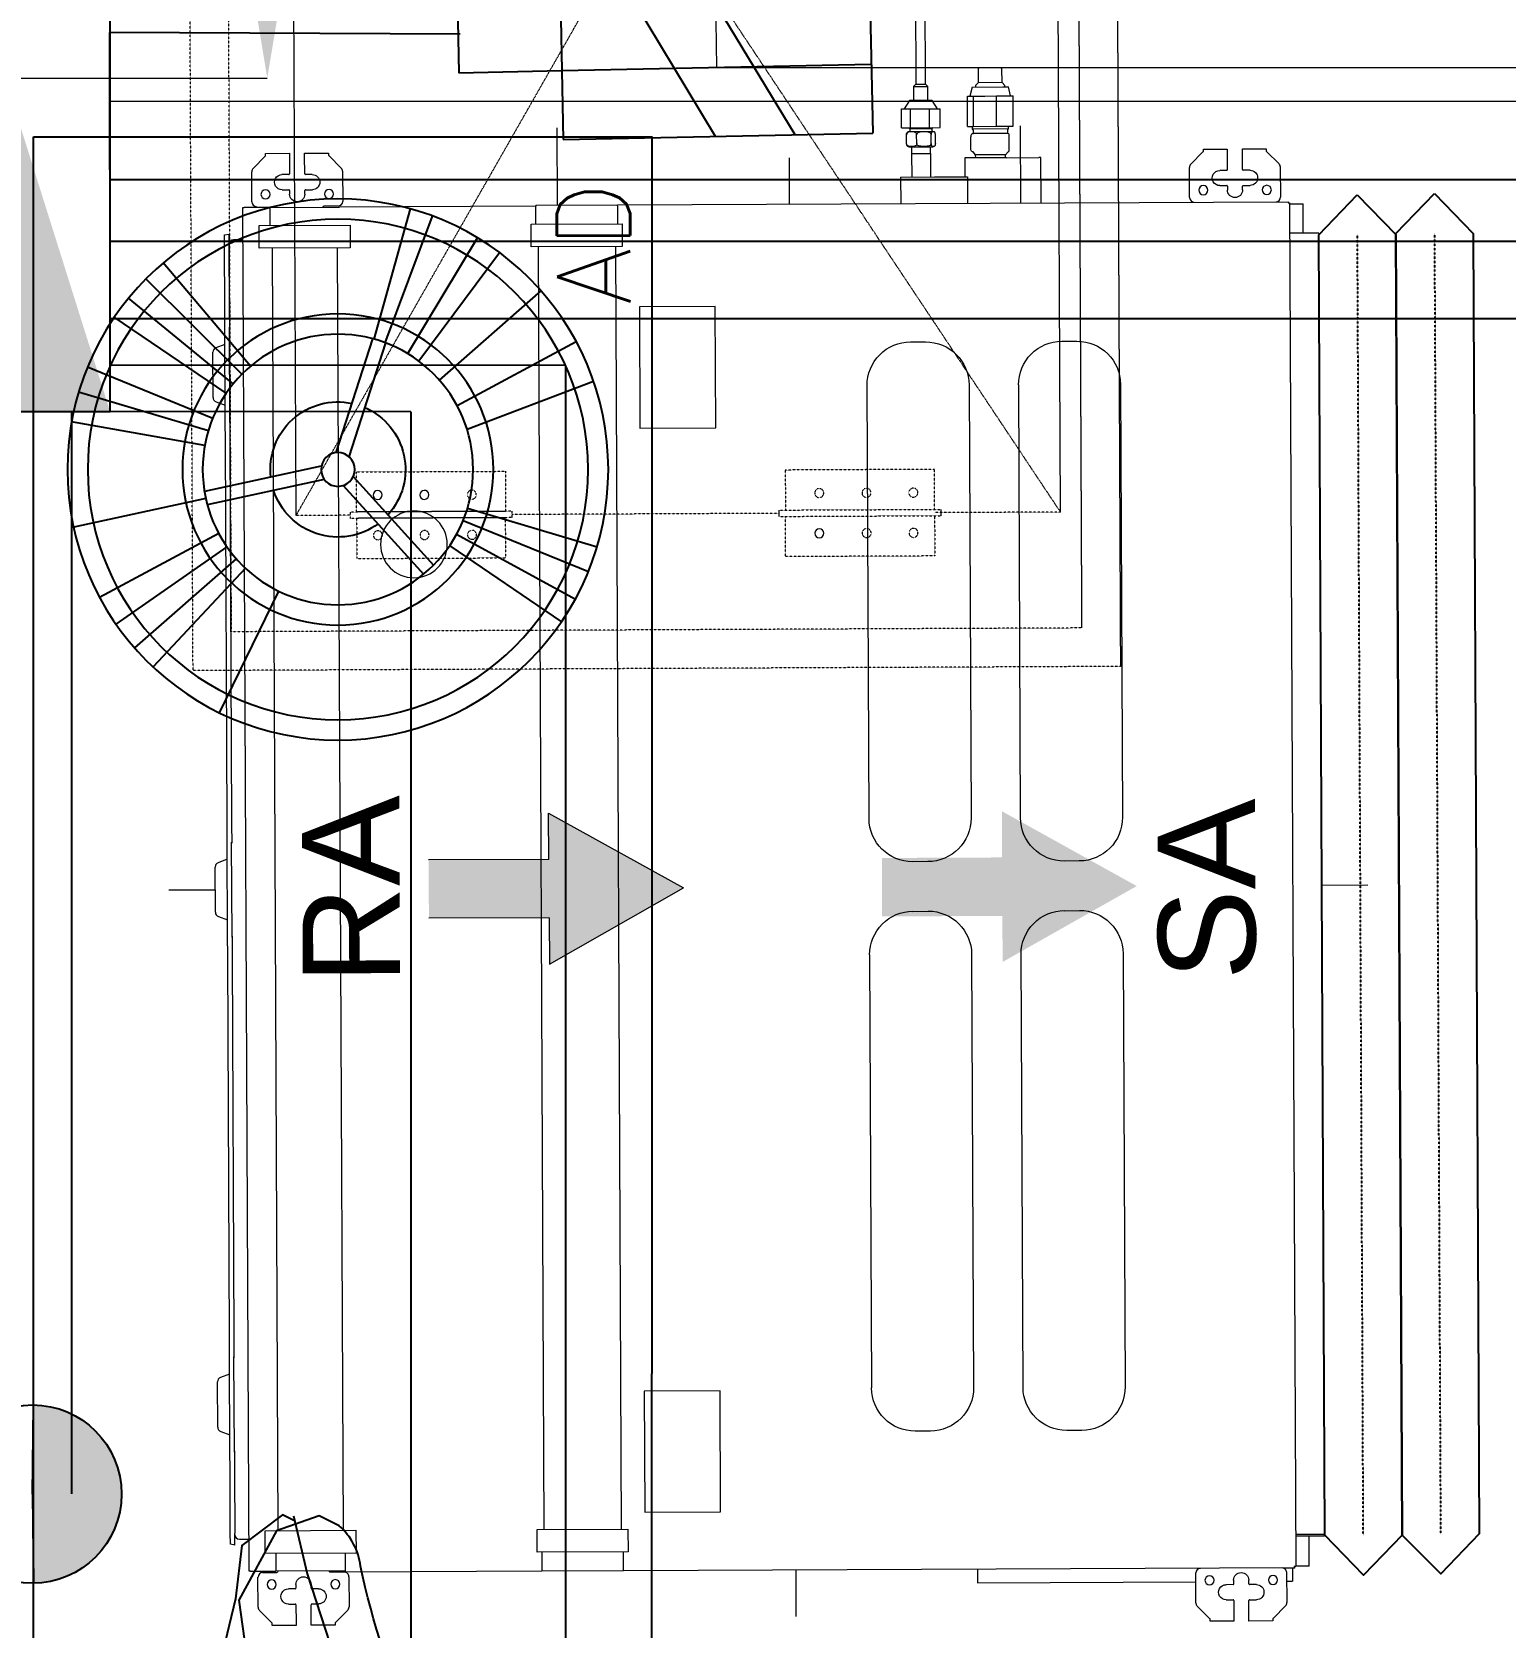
# Model space of a CAD drawing. Extents: x -678889171 to 586587, y -792238163 to 335485.
# Drawn here: x 80240 to 81193, y 38355 to 39387 of the extents above; entities that cross this region are included whole.
import ezdxf
from ezdxf.enums import TextEntityAlignment as Align

# ---------------------------------------------------------------- set-up
doc = ezdxf.new("R2010")
doc.units = 0
doc.header["$MEASUREMENT"] = 0
doc.linetypes.add('HIDDEN', pattern=[0.375, 0.25, -0.125])
doc.layers.get('0').update_dxf_attribs({"color": 8})
doc.layers.get('Defpoints').update_dxf_attribs({"color": 252})
for name, color, linetype in [('1', 8, 'Continuous'), ('9TH-FURN$0$XR-A-TYP-2-3-4-5-6-7-8-9-10$0$XR-A-TYP$0$TYPICAL TYPES$0$I-EQPM', 252, 'Continuous'), ('9TH-FURN$0$XR-A-TYP-2-3-4-5-6-7-8-9-10$0$XR-A-TYP$0$TYPICAL TYPES$0$I-FURN', 252, 'Continuous'), ('AC-DUCT-FLEX', 50, 'Continuous'), ('E-POW-BLOCK', 4, 'Continuous'), ('E-SWIT-AIR', 6, 'Continuous'), ('loop line emped', 1, 'Continuous'), ('XFRB100$0$11032-XEFR-B1$0$E-POWER-PANEL', 1, 'Continuous'), ('XFRB100$0$11032-XEFR-B1$0$E-POWR-PANL', 2, 'Continuous')]:
    doc.layers.add(name, color=color, linetype=linetype)
for name, color, linetype, lineweight in [('14- SAD FLEX', 30, 'Continuous', 0), ('2-MH TEXT', 2, 'Continuous', 0), ('Air Outlets', 8, 'Continuous', 0), ('LATS_EQ_IDU', 7, 'Continuous', 0)]:
    doc.layers.add(name, color=color, linetype=linetype, lineweight=lineweight)
doc.styles.add('LG-TEXT', font='arial.ttf')
doc.styles.add('ROMANS', font='romans.shx')
doc.styles.add('Work$0$E-M.MODUL', font='romans.shx', dxfattribs={"width": 0.8})
doc.dimstyles.new('Work$0$S-DIM', dxfattribs={"dimscale": 500, "dimtxt": 0.2065, "dimasz": 0.104, "dimexe": 0, "dimexo": 0, "dimgap": 0, "dimtad": 0, "dimdec": 0, "dimzin": 0, "dimdsep": 46, "dimtxsty": 'Work$0$E-M.MODUL', "dimcen": 0.25, "dimclrd": 5, "dimclre": 5, "dimclrt": 1, "dimadec": 0, "dimazin": 0, "dimtfac": 1, "dimtdec": 0, "dimtofl": 0, "dimtmove": 0, "dimatfit": 3, "dimfxl": 1, "dimtolj": 1, "dimtzin": 0, "dimlwe": 13, "dimarcsym": 0})

# ---------------------------------------------------------------- blocks, each defined once
blk = doc.blocks.new('POWER OUTLET')
h = blk.add_hatch(color=3)
h.dxf.hatch_style = 1
h.paths.add_polyline_path([(-33.355, 31.987), (-34.062, 32.742, 0.207371), (-34.389, 31.987, 0.648776), (-32.664, 31.217)])
at = {"color": 3}
for points in [[(-33.355, 31.987), (-34.062, 32.742)], [(-33.355, 31.987), (-32.664, 31.217)]]:
    blk.add_lwpolyline(points, dxfattribs=at)
blk.add_circle((-33.355, 31.987), 1.035, dxfattribs=at)
blk = doc.blocks.new('*U2788')
at = {"layer": '14- SAD FLEX', "color": 0, "linetype": 'HIDDEN', "ltscale": 0.1}
for p, q in [((0, 0), (0, 600.1)), ((0, 600.1), (600.1, 600.1)), ((600.1, 600.1), (600.1, 0)), ((25, 25), (25, 575.1)), ((25, 575.1), (575.1, 575.1)), ((575.1, 575.1), (575.1, 25)), ((100, 497.9), (100, 533)), ((100, 533), (500, 302.2)), ((98, 393.3), (98, 497.9)), ((102.1, 497.9), (98, 497.9)), ((102.1, 393.3), (102.1, 497.9)), ((98, 493.8), (72, 493.8)), ((72, 493.8), (72, 397.4)), ((98, 397.4), (98, 493.8)), ((102.1, 397.4), (102.1, 493.8)), ((102.1, 493.8), (128, 493.8)), ((128, 493.8), (128, 397.4)), ((461.7, 477.4), (461.7, 442.9)), ((461.7, 477.4), (478.9, 477.4)), ((452.7, 468.8), (461.7, 468.8)), ((452.7, 468.8), (452.7, 451.5)), ((478.9, 468.8), (556.5, 468.8)), ((430.5, 446.5), (430.5, 439.8)), ((447.7, 446.5), (430.5, 446.5)), ((447.7, 446.5), (447.7, 439.8)), ((452.7, 451.5), (461.7, 451.5)), ((478.9, 451.5), (556.5, 451.5)), ((447.7, 439.8), (430.5, 439.8)), ((478.9, 442.9), (461.7, 442.9)), ((72, 397.4), (98, 397.4)), ((102.1, 393.3), (98, 393.3)), ((100, 220.4), (100, 393.3)), ((128, 397.4), (102.1, 397.4)), ((500, 302.2), (100, 38.4)), ((98, 220.4), (98, 115.8)), ((102.1, 220.4), (102.1, 115.8)), ((72, 119.8), (72, 216.3)), ((72, 216.3), (98, 216.3)), ((128, 216.3), (102.1, 216.3)), ((128, 119.8), (128, 216.3)), ((461.6, 160.7), (461.6, 126.3)), ((461.6, 160.7), (478.9, 160.7)), ((478.9, 160.7), (478.9, 126.3)), ((452.7, 152.1), (461.6, 152.1)), ((452.7, 152.1), (452.7, 134.8)), ((478.9, 152.1), (556.4, 152.1)), ((556.4, 152.1), (556.4, 134.8)), ((452.7, 134.8), (461.6, 134.8)), ((478.9, 134.8), (556.4, 134.8)), ((430.4, 129.8), (430.4, 123.2)), ((447.7, 129.8), (430.4, 129.8)), ((447.7, 129.8), (447.7, 123.2)), ((478.9, 126.3), (461.6, 126.3)), ((98, 119.8), (72, 119.8)), ((100, 38.4), (100, 119.8)), ((102.1, 119.8), (128, 119.8)), ((447.7, 123.2), (430.4, 123.2)), ((575, 25), (25, 25)), ((575.1, 25), (25, 25)), ((600, 0), (0, 0)), ((600.1, 0), (0, 0))]:
    blk.add_line(p, q, dxfattribs=at)
at = {"layer": '14- SAD FLEX', "color": 0}
for p, q in [((100, 533), (500.1, 533)), ((500.1, 533), (500.1, 468.8)), ((478.9, 477.4), (478.9, 442.9)), ((556.5, 468.8), (556.5, 451.5)), ((500.1, 451.5), (500, 152.1)), ((98, 220.4), (102.1, 220.4)), ((500, 134.8), (500, 38.4)), ((102.1, 115.8), (98, 115.8)), ((100, 38.4), (500, 38.4))]:
    blk.add_line(p, q, dxfattribs=at)
at = {"layer": '14- SAD FLEX', "color": 0, "linetype": 'HIDDEN', "ltscale": 0.1, "extrusion": (-1.424e-13, -1.03492e-17, -1)}
for centre in [(87, 480.1), (87, 449.9), (87, 419.2), (87, 163.8), (87, 133.5)]:
    blk.add_ellipse(centre, major_axis=(-0.07, 2.91), ratio=0.999999, start_param=-1.547113, end_param=4.736072, dxfattribs=at)
at = {"layer": '14- SAD FLEX', "color": 0, "extrusion": (-1.424e-13, -1.15929e-17, -1)}
for centre in [(113, 480.1), (113, 449.9)]:
    blk.add_ellipse(centre, major_axis=(-0.1, 2.91), ratio=0.999999, start_param=-1.537705593972815, end_param=4.745479713206769, dxfattribs=at)
at = {"layer": '14- SAD FLEX', "color": 0, "linetype": 'HIDDEN', "ltscale": 0.1, "extrusion": (-1.424e-13, -7.24316e-19, -1)}
blk.add_ellipse((452.7, 446.5), major_axis=(0, 22.3), ratio=0.999999, start_param=4.712047, end_param=6.282844, dxfattribs=at)
at = {"layer": '14- SAD FLEX', "color": 0, "linetype": 'HIDDEN', "ltscale": 0.1, "extrusion": (-1.424e-13, 4.4163e-18, -1)}
blk.add_ellipse((545.8, 460.1), major_axis=(0.29, 5.15), ratio=0.999999, start_param=4.656950285228202, end_param=10.94013559240779, dxfattribs=at)
at = {"layer": '14- SAD FLEX', "color": 0, "linetype": 'HIDDEN', "ltscale": 0.1, "extrusion": (-1.424e-13, -2.73922e-18, -1)}
blk.add_ellipse((452.7, 446.5), major_axis=(-0.04, 5), ratio=0.999999, start_param=-1.562211, end_param=0.008586, dxfattribs=at)
at = {"layer": '14- SAD FLEX', "color": 0, "linetype": 'HIDDEN', "ltscale": 0.1, "extrusion": (-1.424e-13, -1.15929e-17, -1)}
for centre in [(113, 419.2), (113, 194.4), (113, 163.8), (113, 133.5)]:
    blk.add_ellipse(centre, major_axis=(-0.1, 2.91), ratio=0.999999, start_param=-1.537705593972815, end_param=4.745479713206769, dxfattribs=at)
at = {"layer": '14- SAD FLEX', "color": 0, "extrusion": (-1.424e-13, -1.03492e-17, -1)}
blk.add_ellipse((87, 194.4), major_axis=(-0.07, 2.91), ratio=0.999999, start_param=-1.547113, end_param=4.736072, dxfattribs=at)
at = {"layer": '14- SAD FLEX', "color": 0, "linetype": 'HIDDEN', "ltscale": 0.1, "extrusion": (-1.424e-13, -7.31176e-19, -1)}
blk.add_ellipse((452.7, 129.8), major_axis=(0, 22.3), ratio=0.999999, start_param=4.712047, end_param=6.282844, dxfattribs=at)
at = {"layer": '14- SAD FLEX', "color": 0, "linetype": 'HIDDEN', "ltscale": 0.1, "extrusion": (-1.424e-13, 3.32278e-18, -1)}
blk.add_ellipse((545.7, 143.5), major_axis=(0.29, 5.15), ratio=0.999999, start_param=4.656950285228202, end_param=10.94013559240779, dxfattribs=at)
at = {"layer": '14- SAD FLEX', "color": 0, "linetype": 'HIDDEN', "ltscale": 0.1, "extrusion": (-1.424e-13, 7.73502e-18, -1)}
blk.add_ellipse((452.7, 129.8), major_axis=(0.09, 5), ratio=0.999999, start_param=4.694216, end_param=6.265012, dxfattribs=at)
at = {"layer": '2-MH TEXT', "color": 0, "ltscale": 0.02, "style": 'ROMANS'}
blk.add_text('AD', height=47.4, dxfattribs=at).set_placement((235.4, 316))
blk = doc.blocks.new('*U2786')
at = {"color": 0, "linetype": 'HIDDEN', "ltscale": 0.25}
for p, q in [((-9.6, -516.4), (-9.5, -1357.5)), ((40.6, -517), (40.5, -1358.1))]:
    blk.add_line(p, q, dxfattribs=at)
at = {"color": 0, "linetype": 'Continuous'}
for points in [[(-9.6, -1383.3), (15.4, -1357.5), (15.5, -516.4), (-9.6, -490.6), (-34.6, -516.5), (-34.5, -1357.5), (-9.6, -1383.3)], [(40.4, -1383.9), (65.4, -1358), (65.4, -517), (40.4, -491.2), (15.5, -516.4), (15.4, -1358.1), (40.4, -1383.9)]]:
    blk.add_lwpolyline(points, dxfattribs=at)
blk = doc.blocks.new('1PH ISOLATOR')
at = {"color": 4}
blk.add_line((824.308, 1142.35), (819.308, 1142.35), dxfattribs=at)
at = {"layer": 'E-SWIT-AIR'}
for p, q in [((824.308, 1143.462), (819.308, 1143.462)), ((819.308, 1141.239), (819.308, 1143.462)), ((824.308, 1141.239), (824.308, 1143.462)), ((825.975, 1142.35), (824.308, 1142.35)), ((825.975, 1141.239), (825.975, 1142.35)), ((819.308, 1141.239), (824.308, 1141.239))]:
    blk.add_line(p, q, dxfattribs=at)
at = {"layer": 'E-SWIT-AIR', "color": 3}
for p, q in [((820.563, 1143.462), (821.847, 1141.239)), ((821.847, 1143.462), (823.13, 1141.239))]:
    blk.add_line(p, q, dxfattribs=at)
blk = doc.blocks.new('LATS_IDU_MIDDLE_STATIC_M1')
at = {"layer": 'LATS_EQ_IDU', "ltscale": 0.5, "true_color": 0x636466}
for points in [[(-19.2, 220), (18.6, 220), (18.6, 142.2), (48.4, 142.2), (-0.3, 55.2), (-49.1, 142.2), (-19.2, 142.2)], [(18.5, -73.3), (-19.3, -73.3), (-19.3, -151.1), (-49.1, -151.1), (-0.4, -238.1), (48.4, -151.1), (18.5, -151.1)]]:
    blk.add_hatch(color=251, dxfattribs=at).paths.add_polyline_path(points)
at = {"layer": 'LATS_EQ_IDU', "color": 251, "true_color": 0x636466}
for p, q in [((-0.3, 358.1), (-0.3, 388.1)), ((-350.5, 356.2), (-352.6, 350.3)), ((-347.7, 358.1), (-318.3, 358.1)), ((-313.4, 350.3), (-315.6, 356.2)), ((-17.5, 356.2), (-19.6, 350.3)), ((-14.7, 358.1), (14.6, 358.1)), ((19.6, 350.3), (17.4, 356.2)), ((315.5, 356.2), (313.3, 350.3)), ((318.2, 358.1), (347.6, 358.1)), ((352.5, 350.3), (350.4, 356.2)), ((-424, 347.4), (-423.5, 350.3)), ((-424, 347.4), (-416.2, 347.4)), ((-423.5, 350.3), (-416.2, 350.3)), ((-420.3, 344.4), (-420.5, 344.4)), ((-420.5, 338.3), (-420.5, 344.4)), ((-416.2, 350.3), (-376.8, 350.3)), ((-376.8, 347.4), (-416.2, 347.4)), ((-376.8, 350.3), (-375.6, 350.3)), ((-375.3, 347.4), (-376.8, 347.4)), ((-375.6, 350.3), (-363.3, 350.3)), ((-363.1, 347.4), (-375.3, 347.4)), ((-363.8, 347.4), (-302.2, 347.4)), ((-363.3, 350.3), (-361.6, 350.3)), ((-361.6, 350.3), (-304.4, 350.3)), ((-304.4, 350.3), (-302.7, 350.3)), ((-290.7, 347.4), (-302.9, 347.4)), ((-302.7, 350.3), (-290.4, 350.3)), ((-289.2, 347.4), (-290.7, 347.4)), ((-290.4, 350.3), (-289.2, 350.3)), ((-289.2, 350.3), (-43.8, 350.3)), ((-43.8, 347.4), (-289.2, 347.4)), ((-43.8, 350.3), (-42.6, 350.3)), ((-42.3, 347.4), (-43.8, 347.4)), ((-42.6, 350.3), (-30.4, 350.3)), ((-30.1, 347.4), (-42.3, 347.4)), ((-30.8, 347.4), (30.7, 347.4)), ((-30.4, 350.3), (-28.7, 350.3)), ((-28.7, 350.3), (28.6, 350.3)), ((28.6, 350.3), (30.3, 350.3)), ((42.2, 347.4), (30, 347.4)), ((30.3, 350.3), (42.5, 350.3)), ((43.7, 347.4), (42.2, 347.4)), ((42.5, 350.3), (43.7, 350.3)), ((43.7, 350.3), (289.1, 350.3)), ((289.1, 347.4), (43.7, 347.4)), ((289.1, 350.3), (290.3, 350.3)), ((290.6, 347.4), (289.1, 347.4)), ((290.3, 350.3), (302.6, 350.3)), ((302.8, 347.4), (290.6, 347.4)), ((302.1, 347.4), (363.7, 347.4)), ((302.6, 350.3), (304.3, 350.3)), ((304.3, 350.3), (361.5, 350.3)), ((361.5, 350.3), (363.2, 350.3)), ((375.2, 347.4), (363, 347.4)), ((363.2, 350.3), (375.5, 350.3)), ((376.7, 347.4), (375.2, 347.4)), ((375.5, 350.3), (376.7, 350.3)), ((376.7, 350.3), (416.1, 350.3)), ((416.1, 347.4), (376.7, 347.4)), ((416.1, 350.3), (423.4, 350.3)), ((423.9, 347.4), (416.1, 347.4)), ((420.2, 338.5), (420.2, 344.4)), ((423.4, 350.3), (423.9, 347.4)), ((-466.4, 331.6), (-474.3, 323.7)), ((-464.3, 332.5), (-444.8, 332.5)), ((-441, 338.3), (-440.9, 338.3)), ((-441, 337.6), (-441, 338.3)), ((-441, 337.4), (-441, 337.6)), ((-441, 337.4), (-441, 320.9)), ((-440.9, 338.3), (440.8, 338.3)), ((420.2, 338.5), (420.2, 338.3)), ((440.8, 338.3), (441, 338.3)), ((441, 338.3), (441, 337.6)), ((441, 337.6), (441, 337.4)), ((441, 320.9), (441, 337.4)), ((444.7, 332.5), (464.2, 332.5)), ((474.2, 323.7), (466.3, 331.6)), ((-476.1, 323.5), (-474.6, 323.5)), ((-476.1, 308), (-476.1, 323.5)), ((-474.6, 323.5), (-474.3, 323.7)), ((-441.8, 329.5), (-441.8, 320.9)), ((-441.8, 320.9), (-441.8, 320.2)), ((-441, 275.8), (-441, 320.9)), ((-429.5, 320.9), (-441, 320.9)), ((-429.5, 269), (-429.5, 327.8)), ((-429.5, 327.8), (-414.8, 327.8)), ((-414.8, 327.8), (-414.8, 269)), ((414.7, 269), (414.7, 327.8)), ((414.7, 327.8), (429.4, 327.8)), ((429.4, 327.8), (429.4, 269)), ((441, 320.9), (429.4, 320.9)), ((441, 320.9), (441, 275.8)), ((474.2, 323.7), (474.5, 323.5)), ((474.5, 323.5), (476, 323.5)), ((476, 323.5), (476, 308)), ((-462.3, 312.9), (-462.3, 308.5)), ((-452.5, 308.5), (-452.5, 312.9)), ((-441, 319.7), (-441.3, 319.7)), ((414.7, 319.5), (-414.8, 319.5)), ((452.4, 312.9), (452.4, 308.5)), ((462.2, 308.5), (462.2, 312.9)), ((-474.3, 308), (-476.1, 308)), ((-462.8, 308), (-474.3, 308)), ((-449.6, 308), (-452, 308)), ((451.9, 308), (449.5, 308)), ((474.2, 308), (462.7, 308)), ((476, 308), (474.2, 308)), ((-476.1, 298.2), (-474.3, 298.2)), ((-476.1, 282.7), (-476.1, 298.2)), ((-474.3, 298.2), (-462.8, 298.2)), ((-462.3, 297.7), (-462.3, 293.3)), ((-452.5, 293.3), (-452.5, 297.7)), ((-452, 298.2), (-449.6, 298.2)), ((449.5, 298.2), (451.9, 298.2)), ((452.4, 297.7), (452.4, 293.3)), ((462.2, 293.3), (462.2, 297.7)), ((462.7, 298.2), (474.2, 298.2)), ((474.2, 298.2), (476, 298.2)), ((476, 298.2), (476, 282.7)), ((-474.6, 282.7), (-476.1, 282.7)), ((-474.3, 282.4), (-474.6, 282.7)), ((-474.3, 282.4), (-466.4, 274.5)), ((-441.8, 276.6), (-441.8, 285.9)), ((-441, 286.4), (-441.3, 286.4)), ((441, 286.4), (441.2, 286.4)), ((441.7, 276.6), (441.7, 285.9)), ((466.3, 274.5), (474.2, 282.4)), ((474.5, 282.7), (474.2, 282.4)), ((476, 282.7), (474.5, 282.7)), ((-444.8, 273.7), (-464.3, 273.7)), ((-441.8, 275.8), (-441, 275.8)), ((-441.8, 148.8), (-441.8, 275.8)), ((-441, 275.8), (-429.5, 275.8)), ((-414.8, 269), (-429.5, 269)), ((414.7, 277.3), (-414.8, 277.3)), ((429.4, 269), (414.7, 269)), ((441, 148.8), (441, 275.8)), ((464.2, 273.7), (444.7, 273.7)), ((-441, 148.8), (-441.8, 148.8)), ((-441.6, 148.8), (-441.6, 95.9)), ((-429.5, 148.8), (-441, 148.8)), ((-429.5, 93), (-429.5, 151.8)), ((-429.5, 151.8), (-414.8, 151.8)), ((-414.8, 151.8), (-414.8, 93)), ((414.7, 147.4), (-414.8, 147.4)), ((414.7, 151.8), (429.4, 151.8)), ((414.7, 93), (414.7, 151.8)), ((429.4, 151.8), (429.4, 93)), ((429.4, 148.8), (441, 148.8)), ((441.7, 148.8), (441, 148.8)), ((441.7, 148.8), (441.7, 95.9)), ((491.7, 134.9), (441.7, 134.9)), ((-441.8, 95.9), (-441, 95.9)), ((-441.8, -338), (-441.8, 95.9)), ((-441, 95.9), (-429.5, 95.9)), ((-414.8, 93), (-429.5, 93)), ((414.7, 97.3), (-414.8, 97.3)), ((429.4, 93), (414.7, 93)), ((441, 95.9), (429.4, 95.9)), ((441, 95.9), (441.7, 95.9)), ((441.7, 95.9), (441.7, -338)), ((-325.6, 82), (-404, 82)), ((-404, 82), (-404, 33)), ((-325.6, 33), (-325.6, 82)), ((375.6, 82), (297.2, 82)), ((297.2, 82), (297.2, 33)), ((375.6, 33), (375.6, 82)), ((-404, 33), (-325.6, 33)), ((297.2, 33), (375.6, 33)), ((-441.8, -15.5), (-471.8, -15.5)), ((441.7, -15.5), (471.7, -15.5)), ((-324.2, -65.2), (-44.1, -65.2)), ((44.1, -65.2), (324.1, -65.2)), ((458.8, -87.4), (441.7, -87.4)), ((458.8, -87.4), (458.8, -109.3)), ((480.4, -91.3), (486.2, -91.3)), ((490.7, -88.2), (490.7, -93.9)), ((490.7, -88.2), (502.9, -88.2)), ((502.9, -88.2), (502.9, -91.1)), ((508.3, -93.3), (502.9, -89.9)), ((502.9, -91.1), (502.9, -93.9)), ((-352.3, -103), (-352.3, -93.2)), ((-16.1, -93.2), (-16.1, -103)), ((16, -103), (16, -93.2)), ((352.2, -93.2), (352.2, -103)), ((474, -94.6), (458.8, -94.6)), ((474, -94.6), (474, -106.8)), ((478.4, -94.6), (474, -94.6)), ((478.4, -93), (478.4, -105.9)), ((480.4, -97.9), (486.2, -97.9)), ((488.2, -93), (488.2, -105.9)), ((490.2, -93.4), (488.2, -93.4)), ((490.7, -92.9), (490.2, -93.4)), ((490.2, -93.4), (490.2, -108)), ((490.7, -93.9), (502.9, -93.9)), ((490.7, -93.9), (490.7, -106.3)), ((502.9, -93.9), (502.9, -100.1)), ((502.9, -100.1), (502.9, -106.3)), ((508.3, -108), (508.3, -93.3)), ((517.3, -96), (508.3, -96)), ((517.3, -96), (517.3, -98.9)), ((518.9, -97.6), (517.3, -96)), ((517.3, -98.9), (517.3, -105.3)), ((518.9, -97.6), (518.9, -99.5)), ((585.9, -97.6), (518.9, -97.6)), ((518.9, -99.5), (518.9, -103.8)), ((474, -106.8), (458.8, -106.8)), ((458.8, -109.3), (458.8, -130.7)), ((474, -106.8), (478.4, -106.8)), ((478.4, -105.9), (478.4, -108.3)), ((480.4, -107.3), (486.2, -107.3)), ((480.4, -110), (486.2, -110)), ((488.2, -105.9), (488.2, -108.3)), ((488.2, -108), (490.2, -108)), ((490.2, -108), (490.7, -108.5)), ((490.7, -106.3), (490.7, -113.1)), ((490.7, -106.3), (502.9, -106.3)), ((490.7, -113.1), (502.9, -113.1)), ((502.9, -106.3), (502.9, -109.7)), ((502.9, -111.5), (508.3, -108)), ((502.9, -109.7), (502.9, -113.1)), ((508.3, -105.3), (517.3, -105.3)), ((517.3, -105.3), (518.9, -103.8)), ((518.9, -103.8), (585.9, -103.8)), ((-450.5, -133), (-450.5, -274.3)), ((-441.8, -133), (-450.5, -133)), ((-44.1, -131.1), (-324.2, -131.1)), ((324.1, -131.1), (44.1, -131.1)), ((458.8, -130.7), (441.7, -130.7)), ((471, -129), (458.8, -129)), ((471, -155.9), (471, -129)), ((476.9, -132.9), (484.7, -132.9)), ((489.7, -133.9), (489.2, -134.4)), ((489.7, -157), (489.7, -133.9)), ((491.4, -133.9), (489.7, -133.9)), ((491.4, -130.9), (491.4, -134.8)), ((491.4, -130.9), (511, -130.9)), ((511, -130.9), (511, -132.8)), ((516.8, -133.9), (511, -132.4)), ((511, -132.8), (511, -134.8)), ((516.8, -133.9), (516.8, -153.9)), ((473, -135.8), (471, -135.8)), ((474.9, -134.2), (473, -135.8)), ((473, -155.4), (473, -135.8)), ((474.9, -134.4), (474.9, -134.2)), ((486.7, -156.5), (486.7, -134.4)), ((489.2, -134.4), (486.7, -134.4)), ((491.4, -134.8), (511, -134.8)), ((491.4, -134.8), (491.4, -149.6)), ((511, -134.8), (511, -142.2)), ((511, -142.2), (511, -149.6)), ((517.8, -136.1), (516.8, -136.1)), ((519.6, -137.9), (517.8, -136.1)), ((519.6, -153.3), (519.6, -137.9)), ((528.6, -137.9), (519.6, -137.9)), ((529.4, -138.8), (528.6, -137.9)), ((529.4, -138.8), (529.4, -152.4)), ((491.4, -149.6), (491.4, -160.4)), ((491.4, -149.6), (511, -149.6)), ((511, -149.6), (511, -155)), ((516.8, -153.9), (516.8, -157.4)), ((517.8, -155.1), (519.6, -153.3)), ((519.6, -153.3), (528.6, -153.3)), ((528.6, -153.3), (529.4, -152.4)), ((-324.2, -163.2), (-44.1, -163.2)), ((44.1, -163.2), (324.1, -163.2)), ((471, -155.4), (473, -155.4)), ((471, -155.9), (471, -176.8)), ((473, -155.4), (474.9, -157)), ((486.5, -157.5), (475.1, -157.5)), ((486.7, -156.8), (489.2, -156.8)), ((489.2, -156.8), (489.2, -156.5)), ((489.2, -156.8), (489.7, -157.3)), ((489.7, -157.3), (489.7, -157)), ((489.7, -157.3), (491.4, -157.3)), ((491.4, -160.4), (511, -160.4)), ((511, -155), (511, -160.4)), ((511, -158.8), (516.8, -157.4)), ((516.8, -155.1), (517.8, -155.1)), ((441.7, -165.1), (491.7, -165.1)), ((441.9, -178.2), (471, -178.2)), ((471, -178.2), (471, -176.8)), ((-352.3, -201), (-352.3, -191.2)), ((-16.1, -191.2), (-16.1, -201)), ((16, -201), (16, -191.2)), ((352.2, -191.2), (352.2, -201)), ((-44.1, -229.1), (-324.2, -229.1)), ((324.1, -229.1), (44.1, -229.1)), ((-466.4, -275.2), (-474.3, -283.1)), ((-464.3, -274.3), (-444.8, -274.3)), ((444.7, -274.3), (464.2, -274.3)), ((474.2, -283.1), (466.3, -275.2)), ((-476.1, -283.4), (-474.6, -283.4)), ((-476.1, -298.8), (-476.1, -283.4)), ((-474.6, -283.4), (-474.3, -283.1)), ((474.2, -283.1), (474.5, -283.4)), ((474.5, -283.4), (476, -283.4)), ((476, -283.4), (476, -298.8)), ((-474.3, -298.8), (-476.1, -298.8)), ((-462.8, -298.8), (-474.3, -298.8)), ((-462.3, -293.9), (-462.3, -298.4)), ((-452.5, -298.4), (-452.5, -293.9)), ((-449.6, -298.8), (-452, -298.8)), ((451.9, -298.8), (449.5, -298.8)), ((452.4, -293.9), (452.4, -298.4)), ((462.2, -298.4), (462.2, -293.9)), ((474.2, -298.8), (462.7, -298.8)), ((476, -298.8), (474.2, -298.8)), ((-476.1, -308.6), (-474.3, -308.6)), ((-476.1, -324.1), (-476.1, -308.6)), ((-474.3, -308.6), (-462.8, -308.6)), ((-462.3, -309.1), (-462.3, -313.5)), ((-452.5, -313.5), (-452.5, -309.1)), ((-452, -308.6), (-449.6, -308.6)), ((449.5, -308.6), (451.9, -308.6)), ((452.4, -309.1), (452.4, -313.5)), ((462.2, -313.5), (462.2, -309.1)), ((462.7, -308.6), (474.2, -308.6)), ((474.2, -308.6), (476, -308.6)), ((476, -308.6), (476, -324.1)), ((-474.6, -324.1), (-476.1, -324.1)), ((-474.3, -324.4), (-474.6, -324.1)), ((-474.3, -324.4), (-466.4, -332.3)), ((466.3, -332.3), (474.2, -324.4)), ((474.5, -324.1), (474.2, -324.4)), ((476, -324.1), (474.5, -324.1)), ((-444.8, -333.1), (-464.3, -333.1)), ((-450.5, -333.1), (-450.5, -336.9)), ((-442, -336.9), (-450.5, -336.9)), ((-442, -338.2), (-442, -331.3)), ((-441, -338.2), (-442, -338.2)), ((-441, -338), (-441.8, -338)), ((-441, -338.2), (-441, -338)), ((-441, -338), (-440.9, -338)), ((-441, -338.2), (-440.9, -338.2)), ((-441, -339), (-441, -338.2)), ((-440.9, -339), (-441, -339)), ((-440.9, -338.2), (-440.9, -338)), ((-440.9, -339), (-440.9, -338.2)), ((440.8, -339), (-440.9, -339)), ((-440.7, -347.7), (-440.7, -339)), ((-421.4, -357.8), (-421.4, -339)), ((-420.3, -357.6), (-420.3, -339)), ((421.4, -357.8), (421.4, -339)), ((440.4, -339), (440.4, -347.7)), ((441, -339), (440.8, -339)), ((441.7, -338), (441, -338)), ((441, -338), (441, -338.2)), ((441, -338.2), (441, -339)), ((464.2, -333.1), (444.7, -333.1)), ((-440.7, -347.7), (-421.4, -347.7)), ((421.3, -347.7), (440.4, -347.7)), ((-420.5, -357.8), (-421.4, -357.8)), ((-419.7, -357.8), (-420.5, -357.8)), ((419.6, -357.6), (-420.3, -357.6)), ((-419.7, -357.6), (-419.7, -357.8)), ((-0.3, -357.6), (-0.3, -387.6)), ((419.6, -357.8), (419.6, -357.6)), ((420.4, -357.8), (419.6, -357.8)), ((421.4, -357.8), (420.4, -357.8))]:
    blk.add_line(p, q, dxfattribs=at)
at = {"layer": 'LATS_EQ_IDU', "color": 251, "ltscale": 0.5, "true_color": 0x636466}
for p, q in [((-19.2, 142.2), (-19.2, 220)), ((-19.2, 142.2), (-19.2, 220)), ((18.6, 142.2), (18.6, 220)), ((18.6, 142.2), (18.6, 220)), ((-19.2, 142.2), (-49.1, 142.2)), ((-19.2, 142.2), (-49.1, 142.2)), ((-49.1, 142.2), (-0.3, 55.2)), ((-49.1, 142.2), (-0.3, 55.2)), ((48.4, 142.2), (-0.3, 55.2)), ((48.4, 142.2), (-0.3, 55.2)), ((18.6, 142.2), (48.4, 142.2)), ((18.6, 142.2), (48.4, 142.2))]:
    blk.add_line(p, q, dxfattribs=at)
at = {"layer": 'LATS_EQ_IDU', "color": 251, "true_color": 0x636466, "extrusion": (0, -3.15544e-30, -1)}
for centre, radius in [((449.6, 323.6), 2.94), ((-449.5, 323.6), 2.94), ((449.6, 282.5), 2.94), ((-449.5, 282.5), 2.94), ((-222.7, 228.6), 21.6), ((449.6, -283.2), 2.94), ((-449.5, -283.2), 2.94), ((449.6, -324.3), 2.94), ((-449.5, -324.3), 2.94)]:
    blk.add_circle(centre, radius, dxfattribs=at)
at = {"layer": 'LATS_EQ_IDU', "color": 251, "true_color": 0x636466}
for centre, radius, start, end in [((-347.7, 355.2), 2.94, 90, 160), ((-318.3, 355.2), 2.94, 20, 90), ((-14.7, 355.2), 2.94, 90, 160), ((14.6, 355.2), 2.94, 20, 90), ((318.2, 355.2), 2.94, 90, 160), ((347.6, 355.2), 2.94, 20, 90), ((-417.3, 344.4), 2.94, 90, 180), ((417.2, 344.4), 2.94, 0, 90), ((-464.3, 329.5), 2.94, 90, 135), ((-444.8, 329.5), 2.94, 0, 90), ((444.7, 329.5), 2.94, 90, 180), ((464.2, 329.5), 2.94, 45, 90), ((-462.8, 308.5), 0.49, 270, 0), ((-452, 308.5), 0.49, 180, 270), ((451.9, 308.5), 0.49, 270, 0), ((462.7, 308.5), 0.49, 180, 270), ((-462.8, 297.7), 0.49, 0, 90), ((-452, 297.7), 0.49, 90, 180), ((451.9, 297.7), 0.49, 0, 90), ((462.7, 297.7), 0.49, 90, 180), ((-464.3, 276.6), 2.94, 225, 270), ((-444.8, 276.6), 2.94, 270, 0), ((444.7, 276.6), 2.94, 180, 270), ((464.2, 276.6), 2.94, 270, 315), ((480.4, -93), 1.96, 146.8632, 180), ((486.2, -93), 1.96, 0, 33.2645), ((480.4, -108.3), 1.96, 180, 213.2645), ((486.2, -108.3), 1.96, 326.8632, 0), ((476.9, -134.6), 1.96, 155.1213, 169.6165), ((484.7, -134.6), 1.96, 17.552, 24.9684), ((484.7, -134.6), 1.96, 0, 7.0247), ((476.9, -156.7), 1.96, 190.3835, 204.9684), ((484.7, -156.7), 1.96, 335.1213, 0), ((-464.3, -277.3), 2.94, 90, 135), ((-444.8, -277.3), 2.94, 0, 90), ((444.7, -277.3), 2.94, 90, 180), ((464.2, -277.3), 2.94, 45, 90), ((-462.8, -298.4), 0.49, 270, 0), ((-452, -298.4), 0.49, 180, 270), ((451.9, -298.4), 0.49, 270, 0), ((462.7, -298.4), 0.49, 180, 270), ((-462.8, -309.1), 0.49, 0, 90), ((-452, -309.1), 0.49, 90, 180), ((451.9, -309.1), 0.49, 0, 90), ((462.7, -309.1), 0.49, 90, 180), ((-464.3, -330.2), 2.94, 225, 270), ((-444.8, -330.2), 2.94, 270, 0), ((444.7, -330.2), 2.94, 180, 270), ((464.2, -330.2), 2.94, 270, 315)]:
    blk.add_arc(centre, radius, start, end, dxfattribs=at)
at = {"layer": 'LATS_EQ_IDU', "color": 251, "true_color": 0x636466, "extrusion": (0, -3.15544e-30, -1)}
for centre, radius, start, end in [((441.3, 320.2), 0.49, 270, 0), ((457.4, 312.9), 4.9, 0, 180), ((-457.3, 312.9), 4.9, 0, 180), ((449.6, 303.1), 4.9, 90, 270), ((-449.5, 303.1), 4.9, 270, 90), ((457.4, 293.3), 4.9, 180, 0), ((-457.3, 293.3), 4.9, 180, 0), ((441.3, 285.9), 0.49, 0, 90), ((-441.2, 285.9), 0.49, 90, 180), ((324.2, -93.2), 28.1, 0, 90), ((44.1, -93.2), 28.1, 90, 180), ((-44.1, -93.2), 28.1, 0, 90), ((-324.1, -93.2), 28.1, 90, 180), ((324.2, -103), 28.1, 270, 0), ((44.1, -103), 28.1, 180, 270), ((-44.1, -103), 28.1, 270, 0), ((-324.1, -103), 28.1, 180, 270), ((324.2, -191.2), 28.1, 0, 90), ((44.1, -191.2), 28.1, 90, 180), ((-44.1, -191.2), 28.1, 0, 90), ((-324.1, -191.2), 28.1, 90, 180), ((324.2, -201), 28.1, 270, 0), ((44.1, -201), 28.1, 180, 270), ((-44.1, -201), 28.1, 270, 0), ((-324.1, -201), 28.1, 180, 270), ((457.4, -293.9), 4.9, 0, 180), ((449.6, -303.7), 4.9, 90, 270), ((-449.5, -303.7), 4.9, 270, 90), ((-457.3, -293.9), 4.9, 0, 180), ((457.4, -313.5), 4.9, 180, 0), ((-457.3, -313.5), 4.9, 180, 0)]:
    blk.add_arc(centre, radius, start, end, dxfattribs=at)
at = {"layer": 'LATS_EQ_IDU', "color": 251, "true_color": 0x636466}
for points, knots in [([(480.4, -97.9), (479.9, -97.9), (479.5, -97.7), (479, -97.2), (478.9, -96.8), (478.6, -95.9), (478.5, -95.3), (478.5, -94), (478.6, -93.3), (478.9, -92.4), (479, -92.1), (479.5, -91.6), (479.9, -91.3), (480.4, -91.3)], [0, 0, 0, 0, 0.125, 0.125, 0.25, 0.25, 0.5, 0.5, 0.75, 0.75, 0.875, 0.875, 1, 1, 1, 1]), ([(480.4, -91.3), (479.9, -91.3), (479.5, -91.4), (479, -91.6), (478.9, -91.8), (478.7, -91.9), (478.7, -92), (478.7, -92)], [0, 0, 0, 0, 0.455633, 0.455633, 0.911267, 0.911267, 1, 1, 1, 1]), ([(486.2, -91.3), (486.7, -91.3), (487.1, -91.4), (487.6, -91.6), (487.8, -91.8), (487.9, -91.9), (487.9, -92), (487.9, -92)], [0, 0, 0, 0, 0.455763, 0.455763, 0.911527, 0.911527, 1, 1, 1, 1]), ([(486.2, -97.9), (486.7, -97.9), (487.1, -97.7), (487.6, -97.2), (487.8, -96.8), (488.1, -95.9), (488.1, -95.3), (488.1, -94), (488.1, -93.3), (487.8, -92.4), (487.6, -92.1), (487.1, -91.6), (486.7, -91.3), (486.2, -91.3)], [0, 0, 0, 0, 0.125, 0.125, 0.25, 0.25, 0.5, 0.5, 0.75, 0.75, 0.875, 0.875, 1, 1, 1, 1]), ([(480.4, -107.3), (479.9, -107.3), (479.5, -106.9), (479, -106.2), (478.9, -105.7), (478.6, -104.4), (478.5, -103.5), (478.5, -101.7), (478.6, -100.8), (478.9, -99.5), (479, -99), (479.5, -98.3), (479.9, -97.9), (480.4, -97.9)], [0, 0, 0, 0, 0.125, 0.125, 0.25, 0.25, 0.5, 0.5, 0.75, 0.75, 0.875, 0.875, 1, 1, 1, 1]), ([(486.2, -107.3), (486.7, -107.3), (487.1, -106.9), (487.6, -106.2), (487.8, -105.7), (488.1, -104.4), (488.1, -103.5), (488.1, -101.7), (488.1, -100.8), (487.8, -99.5), (487.6, -99), (487.1, -98.3), (486.7, -97.9), (486.2, -97.9)], [0, 0, 0, 0, 0.125, 0.125, 0.25, 0.25, 0.5, 0.5, 0.75, 0.75, 0.875, 0.875, 1, 1, 1, 1]), ([(480.4, -110), (479.9, -110), (479.5, -109.9), (479, -109.7), (478.9, -109.6), (478.6, -109.2), (478.5, -108.9), (478.5, -108.4), (478.6, -108.1), (478.9, -107.7), (479, -107.6), (479.5, -107.4), (479.9, -107.3), (480.4, -107.3)], [0, 0, 0, 0, 0.125, 0.125, 0.25, 0.25, 0.5, 0.5, 0.75, 0.75, 0.875, 0.875, 1, 1, 1, 1]), ([(486.2, -110), (486.7, -110), (487.1, -109.9), (487.6, -109.7), (487.8, -109.6), (488.1, -109.2), (488.1, -108.9), (488.1, -108.4), (488.1, -108.1), (487.8, -107.7), (487.6, -107.6), (487.1, -107.4), (486.7, -107.3), (486.2, -107.3)], [0, 0, 0, 0, 0.125, 0.125, 0.25, 0.25, 0.5, 0.5, 0.75, 0.75, 0.875, 0.875, 1, 1, 1, 1]), ([(474.9, -134.4), (475, -134.1), (475, -133.8), (475.3, -133.4), (475.5, -133.2), (476, -133), (476.4, -132.9), (476.9, -132.9)], [0, 0, 0, 0, 0.5, 0.5, 0.75, 0.75, 1, 1, 1, 1]), ([(486.5, -133.7), (486.4, -133.6), (486.3, -133.4), (485.8, -133), (485.3, -132.9), (484.7, -132.9)], [0, 0, 0, 0, 0.491288, 0.491288, 1, 1, 1, 1])]:
    blk.add_open_spline(points, degree=3, knots=knots, dxfattribs=at)
at = {"layer": 'AC-DUCT-FLEX', "color": 251, "true_color": 0x636466, "extrusion": (-8.49824e-16, -3.701e-11, -1), "zscale": -1.000000000000003, "rotation": 269.9931127075088}
blk.add_blockref('*U2786', (937.3, -392.5, 0), dxfattribs=at)
at = {"layer": 'Air Outlets', "color": 251, "true_color": 0x636466, "extrusion": (2.55996e-11, 7.89147e-07, 1), "rotation": 4.624811842361033e-08}
blk.add_blockref('*U2788', (141.7, -228.2, -1.9), dxfattribs=at)
at = {"layer": 'E-POW-BLOCK', "xscale": 40.04552503335542, "yscale": 40.04552503335542, "zscale": 40.04552503335542, "rotation": 90.90578391495268}
blk.add_blockref('1PH ISOLATOR', (46790.8, -32151.1, -1.9), dxfattribs=at)
at = {"layer": 'LATS_EQ_IDU', "color": 251, "true_color": 0x636466, "style": 'LG-TEXT'}
for s, p in [('RA', (-0.6, 238.8)), ('SA', (-2.8, -314.8))]:
    blk.add_text(s, height=63, dxfattribs=at).set_placement(p, align=Align.CENTER)
blk = doc.blocks.new('XFRB100$0$11032-XEFR-B1$0$PANEL1', base_point=(-100, 0))
at = {"layer": 'XFRB100$0$11032-XEFR-B1$0$E-POWR-PANL', "color": 3}
blk.add_lwpolyline([(358.7, 254.6), (-450, 254.6), (-450, 0), (358.7, 0)], close=True, dxfattribs=at)
blk.add_solid([(-450, 0), (358.7, 0), (358.7, 254.6)], dxfattribs=at)
blk = doc.blocks.new('*D2958')
at = {"layer": '1', "color": 5, "lineweight": 13, "transparency": 16777216}
for p, q in [((80154.9, 39973), (80392.6, 39973)), ((80154.9, 39357.1), (80392.5, 39357.1))]:
    blk.add_line(p, q, dxfattribs=at)
at = {"layer": '1', "color": 5, "lineweight": -2, "transparency": 16777216}
for p, q in [((80392.6, 39921), (80392.6, 39803.5)), ((80392.5, 39409.1), (80392.5, 39595.1))]:
    blk.add_line(p, q, dxfattribs=at)
at = {"layer": '1', "color": 5, "transparency": 16777216}
for points in [[(80383.9, 39921), (80401.2, 39921), (80392.6, 39973)], [(80383.9, 39409.1), (80401.2, 39409.1), (80392.5, 39357.1)]]:
    blk.add_solid(points, dxfattribs=at)
at = {"layer": 'Defpoints', "color": 0, "transparency": 16777216}
for p in [(80154.9, 39973), (80392.6, 39973), (80154.9, 39357.1, 0)]:
    blk.add_point(p, dxfattribs=at)
at = {"layer": '1', "color": 1, "transparency": 16777216, "insert": (80392.6, 39699.3), "char_height": 103.25, "attachment_point": 5, "rotation": 89.9975, "style": 'Work$0$E-M.MODUL'}
blk.add_mtext('\\A1;600', dxfattribs=at)
blk = doc.blocks.new('*D2968')
at = {"layer": '1', "color": 5, "lineweight": 13, "transparency": 16777216}
for p, q in [((80683.3, 39363.9), (81491, 39363.9)), ((80683.3, 37423.7), (81491, 37423.7))]:
    blk.add_line(p, q, dxfattribs=at)
at = {"layer": '1', "color": 5, "lineweight": -2, "transparency": 16777216}
for p, q in [((81491, 39311.9), (81491, 38533.4)), ((81491, 37475.7), (81491, 38254.2))]:
    blk.add_line(p, q, dxfattribs=at)
at = {"layer": '1', "color": 5, "transparency": 16777216}
for points in [[(81482.4, 39311.9), (81499.7, 39311.9), (81491, 39363.9)], [(81482.4, 37475.7), (81499.7, 37475.7), (81491, 37423.7)]]:
    blk.add_solid(points, dxfattribs=at)
at = {"layer": 'Defpoints', "color": 0, "transparency": 16777216}
for p in [(80683.3, 39363.9, -1.9), (80683.3, 37423.7), (81491, 37423.7)]:
    blk.add_point(p, dxfattribs=at)
at = {"layer": '1', "color": 1, "transparency": 16777216, "insert": (81491, 38393.8), "char_height": 103.25, "attachment_point": 5, "rotation": 90, "style": 'Work$0$E-M.MODUL'}
blk.add_mtext('\\A1;1940', dxfattribs=at)
blk = doc.blocks.new('*D2969')
at = {"layer": '1', "color": 5, "lineweight": -2, "transparency": 16777216}
for p, q in [((80194.4, 40330.1), (80300.4, 40331.5)), ((80618.8, 40335.6), (80512.8, 40334.2))]:
    blk.add_line(p, q, dxfattribs=at)
at = {"layer": '1', "color": 5, "lineweight": 13, "transparency": 16777216}
for p, q in [((80683.3, 39363.9), (80670.8, 40336.2)), ((80154.9, 39357.1), (80142.4, 40329.5))]:
    blk.add_line(p, q, dxfattribs=at)
at = {"layer": '1', "color": 5, "transparency": 16777216}
for points in [[(80618.7, 40344.2), (80618.9, 40326.9), (80670.8, 40336.2)], [(80194.3, 40338.8), (80194.5, 40321.5), (80142.4, 40329.5)]]:
    blk.add_solid(points, dxfattribs=at)
at = {"layer": 'Defpoints', "color": 0, "transparency": 16777216}
for p in [(80142.4, 40329.5), (80683.3, 39363.9, -1.9), (80154.9, 39357.1)]:
    blk.add_point(p, dxfattribs=at)
at = {"layer": '1', "color": 1, "transparency": 16777216, "insert": (80406.6, 40332.8), "char_height": 103.25, "attachment_point": 5, "rotation": 0.7341, "style": 'Work$0$E-M.MODUL'}
blk.add_mtext('\\A1;528', dxfattribs=at)
blk = doc.blocks.new('*D2989')
at = {"layer": '1', "color": 5, "lineweight": 13, "transparency": 16777216}
for p, q in [((80290.4, 41092.1), (81564.9, 41092.1)), ((80290.4, 39342.1), (81564.9, 39342.1))]:
    blk.add_line(p, q, dxfattribs=at)
at = {"layer": '1', "color": 5, "lineweight": -2, "transparency": 16777216}
for p, q in [((81564.9, 41040.1), (81564.9, 40356.7)), ((81564.9, 39394.1), (81564.9, 40077.5))]:
    blk.add_line(p, q, dxfattribs=at)
at = {"layer": '1', "color": 5, "transparency": 16777216}
for points in [[(81556.2, 41040.1), (81573.6, 41040.1), (81564.9, 41092.1)], [(81556.2, 39394.1), (81573.6, 39394.1), (81564.9, 39342.1)]]:
    blk.add_solid(points, dxfattribs=at)
at = {"layer": 'Defpoints', "color": 0, "transparency": 16777216}
for p in [(80290.4, 41092.1), (81564.9, 41092.1), (80290.4, 39342.1, 0)]:
    blk.add_point(p, dxfattribs=at)
at = {"layer": '1', "color": 1, "transparency": 16777216, "insert": (81564.9, 40217.1), "char_height": 103.25, "attachment_point": 5, "rotation": 90, "style": 'Work$0$E-M.MODUL'}
blk.add_mtext('\\A1;1800', dxfattribs=at)
blk = doc.blocks.new('9TH-FURN$0$XR-A-TYP-2-3-4-5-6-7-8-9-10$0$XR-A-TYP$0$TYPICAL TYPES$0$A$C3BC9006F')
at = {"layer": '9TH-FURN$0$XR-A-TYP-2-3-4-5-6-7-8-9-10$0$XR-A-TYP$0$TYPICAL TYPES$0$I-EQPM', "ltscale": 0.5}
for points in [[(265.34, 82.15), (220.65, 97.1), (128.38, 106.69), (93.17, 102.9, -0.05311), (22.19, 79.62, 0.189008), (4.85, 70.41), (0.52, 61.75), (7.02, 43.34), (36.82, 27.1), (59.57, 30.35), (80.7, 23.31), (106.17, 26.56), (143.05, 38.3), (159.81, 33.59), (174.74, 35.18), (197.33, 28.37), (234.03, 32.51), (260.58, 29.26), (267.62, 22.22), (305.55, 21.68), (336.43, 15.73), (346.19, 39.22), (342.93, 52), (342.93, 52)], [(0.52, 50.69), (25.44, 56.65), (85.58, 76.14), (107.27, 71.82, -0.150842), (295.26, 33.91, -0.013578), (328.67, 31.56, -0.095004), (346.19, 28.16, 1.953292)]]:
    blk.add_lwpolyline(points, format="xyb", dxfattribs=at)
blk.add_lwpolyline([(2.58, 51.19), (0, 46.02), (13.22, 28.46), (36.3, 25.69), (59.06, 20.17), (106.47, 22.93), (127.47, 15.3), (152.4, 22.57), (159.29, 17.87), (186.16, 19.98), (196.81, 12.64), (223.55, 18.42), (260.06, 22.93), (267.1, 14.64), (307.44, 15.56), (335.91, 0), (344.56, 12.19), (345.13, 25.61)], dxfattribs=at)
for centre, radius, start, end in [((359.16, 208.69), 157.52, 233.4452, 264.0884), ((178.92, 302.65), 275.1, 259.24263, 273.18256), ((344.04, 554.45), 547.04, 258.05876, 267.51758)]:
    blk.add_arc(centre, radius, start, end, dxfattribs=at)
blk = doc.blocks.new('9TH-FURN$0$XR-A-TYP-2-3-4-5-6-7-8-9-10$0$XR-A-TYP$0$TYPICAL TYPES$0$T-lamp')
for p, q in [((-0.0211, 0.0849), (-0.0422, 0.1698)), ((-0.0014, 0.0875), (-0.0028, 0.175)), ((0.0169, 0.0859), (0.0337, 0.1717)), ((0.0252, 0.0838), (0.0504, 0.1676)), ((-0.0369, 0.0794), (-0.0688, 0.1609)), ((0.0401, 0.0777), (0.0803, 0.1555)), ((0.0467, 0.074), (0.0934, 0.148)), ((-0.0748, 0.0453), (-0.1497, 0.0907)), ((-0.0789, 0.0378), (-0.1578, 0.0757)), ((0.0012, 0.0109), (0.0399, 0.0779)), ((0.0088, 0.0065), (0.0475, 0.0735)), ((-0.0826, 0.0288), (-0.1653, 0.0576)), ((-0.0851, 0.0205), (-0.1701, 0.0411)), ((-0.01, 0.0044), (-0.0874, 0.0044)), ((0.0875, 0.0029), (0.1749, 0.0059)), ((-0.01, -0.0044), (-0.0874, -0.0044)), ((0.0088, -0.0065), (0.0475, -0.0735)), ((0.0874, -0.0046), (0.1748, -0.0092)), ((0.0012, -0.0109), (0.0399, -0.0779)), ((0.0851, -0.0205), (0.1701, -0.0411)), ((0.0865, -0.013), (0.1731, -0.0259)), ((0.0789, -0.0378), (0.1578, -0.0757)), ((0.0748, -0.0453), (0.1497, -0.0907)), ((0.0693, -0.0534), (0.1386, -0.1069)), ((-0.0325, -0.0812), (-0.065, -0.1625)), ((0.0435, -0.0759), (0.0871, -0.1518)), ((-0.0072, -0.0872), (-0.0143, -0.1744)), ((0.0014, -0.0875), (0.0028, -0.175)), ((0.0112, -0.0868), (0.0223, -0.1736)), ((0.0211, -0.0849), (0.0422, -0.1698))]:
    blk.add_line(p, q)
for radius in [0.175, 0.1619, 0.1006, 0.0875, 0.0109]:
    blk.add_circle((0, 0), radius)
for start, end in [(65.7392, 174.2608), (305.7392, 54.2608), (185.7392, 294.2608)]:
    blk.add_arc((0, 0), 0.0437, start, end)

msp = doc.modelspace()

# ---------------------------------------------------------------- linework, layer by layer
at = {"layer": '1', "color": 4}
msp.add_line((80154.9, 39141.3, 0), (80290.8, 39141.3, 0), dxfattribs=at)
at = {"layer": '9TH-FURN$0$XR-A-TYP-2-3-4-5-6-7-8-9-10$0$XR-A-TYP$0$TYPICAL TYPES$0$I-FURN', "elevation": 0}
msp.add_lwpolyline([(80241.3, 39319.1), (80641.3, 39319.1), (80641.2, 37719.1), (80241.2, 37719.1)], close=True, dxfattribs=at)
at = {"layer": 'loop line emped', "color": 3}
for p, q in [((80290.5, 39386.6, 0), (80290.4, 39297.6, 0)), ((87415.1, 39201.3, 0), (80290.4, 39201.3, 0)), ((80265.8, 39141.3, 0), (80265.8, 38441.3, 0)), ((80485.5, 39141.2, -1.3), (80290.4, 39141.3, 0)), ((80485.5, 39141.2, -1.2), (80485.5, 37818.3, -0.1))]:
    msp.add_line(p, q, dxfattribs=at)
at = {"layer": 'loop line emped', "color": 240, "true_color": 0xed1f24}
for p, q in [((80517.4, 39385.5, -1.9), (80290.5, 39386.6, 0)), ((85021.6, 39291.3, 0), (80290.4, 39291.3, 0)), ((85222.1, 39251.3, 0), (80290.4, 39251.3, 0)), ((80585.4, 39171.2, -1.2), (80290.4, 39171.3, 0)), ((80585.5, 39170.9, -1.9), (80585.5, 38185.8, -0.8))]:
    msp.add_line(p, q, dxfattribs=at)

# ---------------------------------------------------------------- block references
at = {"xscale": 1.500000000000001, "yscale": 1.500000000000001, "zscale": 1.500000000000001, "rotation": 269.9968487559562}
msp.add_blockref('9TH-FURN$0$XR-A-TYP-2-3-4-5-6-7-8-9-10$0$XR-A-TYP$0$TYPICAL TYPES$0$A$C3BC9006F', (80333.4, 38427.9, 0), dxfattribs=at)
at = {"layer": '9TH-FURN$0$XR-A-TYP-2-3-4-5-6-7-8-9-10$0$XR-A-TYP$0$TYPICAL TYPES$0$I-EQPM', "extrusion": (1.68508e-15, 1.73472e-13, -1), "xscale": 999.9999999999994, "yscale": 999.9999999999994, "zscale": -999.9999999999995, "rotation": 47.81084211444944}
msp.add_blockref('9TH-FURN$0$XR-A-TYP-2-3-4-5-6-7-8-9-10$0$XR-A-TYP$0$TYPICAL TYPES$0$T-lamp', (-80438.2, 39103.9, 0), dxfattribs=at)
at = {"layer": 'E-POW-BLOCK', "xscale": 55.67728743761145, "yscale": 55.67728743761145, "zscale": 55.67728743761145, "rotation": 137.4786181566397}
msp.add_blockref('POWER OUTLET', (80075.6, 41009, 0), dxfattribs=at)
at = {"layer": 'LATS_EQ_IDU', "color": 0, "extrusion": (2.41877e-09, -5.06273e-07, 1), "rotation": 90.25767126320808}
msp.add_blockref('LATS_IDU_MIDDLE_STATIC_M1', (80717, 38833.8, 0), dxfattribs=at)
at = {"layer": 'XFRB100$0$11032-XEFR-B1$0$E-POWER-PANEL', "extrusion": (2.81531e-10, 1.71226e-11, -1), "xscale": -0.5338596938492439, "yscale": 0.5338596938492435, "zscale": 0.5338596938492434, "rotation": 90.0000000005335}
msp.add_blockref('XFRB100$0$11032-XEFR-B1$0$PANEL1', (-80154.9, 39386.2, 0), dxfattribs=at)

# ---------------------------------------------------------------- dimensions: what is measured, and where the dimension line sits
at = {"layer": '1', "color": 4}
dim = msp.add_linear_dim(base=(81564.9, 41092.1), p1=(80290.4, 39342.1, 0), p2=(80290.4, 41092.1), angle=90, text='1800', dimstyle='Work$0$S-DIM', dxfattribs=at)
dim.commit()
dim.dimension.update_dxf_attribs({"geometry": '*D2989', "text_midpoint": (81564.9, 40217.1)})
dim = msp.add_aligned_dim(p1=(80683.3, 39363.9, -1.9), p2=(80154.9, 39357.1), distance=-972.4, dimstyle='Work$0$S-DIM', dxfattribs=at)
dim.commit()
dim.dimension.update_dxf_attribs({"geometry": '*D2969', "text_midpoint": (80406.6, 40332.8)})
dim = msp.add_linear_dim(base=(80392.6, 39973), p1=(80154.9, 39357.1, 0), p2=(80154.9, 39973), angle=89.9975, text='600', dimstyle='Work$0$S-DIM', dxfattribs=at)
dim.commit()
dim.dimension.update_dxf_attribs({"geometry": '*D2958', "text_midpoint": (80392.6, 39699.3), "dimtype": 161})
dim = msp.add_linear_dim(base=(81491, 37423.7), p1=(80683.3, 39363.9, -1.9), p2=(80683.3, 37423.7), angle=90, dimstyle='Work$0$S-DIM', dxfattribs=at)
dim.commit()
dim.dimension.update_dxf_attribs({"geometry": '*D2968', "text_midpoint": (81491, 38393.8)})

doc.saveas('drawing.dxf')
